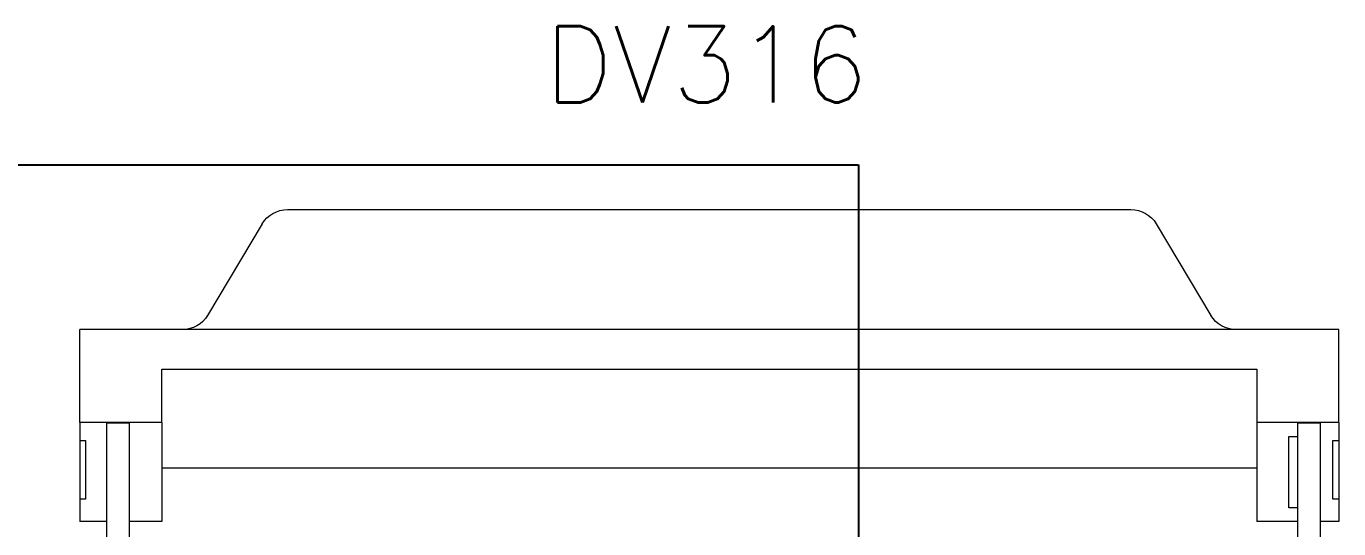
# Model space of a CAD drawing. Header units: inches. Extents: x 0 to 34.2, y 0 to 22.
# Drawn here: x 7.26 to 9.412, y 10.153 to 10.977 of the extents above; entities that cross this region are included whole.
import ezdxf
from ezdxf.enums import TextEntityAlignment as Align

# ---------------------------------------------------------------- set-up
doc = ezdxf.new("R2010")
doc.units = ezdxf.units.IN
doc.header["$MEASUREMENT"] = 0
for name, color, linetype in [('GRN_14AWG', 3, 'Continuous'), ('SYMS', 7, 'Continuous'), ('TAGS', 1, 'Continuous')]:
    doc.layers.add(name, color=color, linetype=linetype)
doc.styles.add('WD', font='romans.shx', dxfattribs={"height": 0.185})

# ---------------------------------------------------------------- blocks, each defined once
blk = doc.blocks.new('HDV1_PROG_PORT')
at = {"color": 7, "linetype": 'Continuous', "lineweight": 15}
for p, q in [((0.3762, 1.4265), (1.7588, 1.4265)), ((0.3346, 1.4033), (0.245, 1.2529)), ((1.8005, 1.4033), (1.89, 1.2529)), ((0.0354, 1.0775), (0.0354, 1.2297)), ((0.2034, 1.2297), (0.0354, 1.2297)), ((1.9317, 1.2297), (0.2034, 1.2297)), ((2.0997, 1.2297), (1.9317, 1.2297)), ((2.0997, 1.0775), (2.0997, 1.2297)), ((0.1698, 1.165), (1.9653, 1.165)), ((0.1698, 1.0775), (0.1698, 1.165)), ((1.9653, 1.165), (1.9653, 1.0775)), ((0.0354, 1.0775), (0.0354, 1.0477)), ((0.1698, 1.0775), (0.0354, 1.0775)), ((0.117, 1.0764), (0.08, 1.0764)), ((0.08, 0.8387), (0.08, 1.0764)), ((0.117, 0.7774), (0.117, 1.0764)), ((0.1698, 1.0775), (0.1698, 0.915)), ((1.9653, 1.0775), (1.9653, 0.915)), ((2.0997, 1.0775), (1.9653, 1.0775)), ((2.0695, 1.0764), (2.0325, 1.0764)), ((2.0325, 0.8387), (2.0325, 1.0764)), ((2.0695, 0.8387), (2.0695, 1.0764)), ((2.0997, 1.0775), (2.0997, 1.0477)), ((2.0181, 1.0547), (2.0325, 1.0547)), ((2.0181, 0.9375), (2.0181, 1.0547)), ((0.0354, 1.0477), (0.0354, 0.9516)), ((0.0354, 1.0477), (0.045, 1.0477)), ((0.045, 1.0477), (0.045, 0.9516)), ((2.0901, 1.0477), (2.0997, 1.0477)), ((2.0901, 0.9516), (2.0901, 1.0477)), ((2.0997, 1.0477), (2.0997, 0.9516)), ((1.9653, 1.0025), (0.1698, 1.0025)), ((0.0354, 0.9516), (0.0354, 0.915)), ((0.045, 0.9516), (0.0354, 0.9516)), ((2.0997, 0.9516), (2.0901, 0.9516)), ((2.0997, 0.9516), (2.0997, 0.915)), ((2.0325, 0.9375), (2.0181, 0.9375)), ((0.08, 0.915), (0.0354, 0.915)), ((0.1698, 0.915), (0.117, 0.915)), ((2.0325, 0.915), (1.9653, 0.915)), ((2.0997, 0.915), (2.0695, 0.915))]:
    blk.add_line(p, q, dxfattribs=at)
at = {"color": 7, "linetype": 'Continuous', "lineweight": 15, "extrusion": (0, 0, -1)}
for centre, start_param, end_param in [((0.3762, 1.3802), 0.521648, 1.570796), ((1.7588, 1.3802), 1.570796, 2.619945), ((0.2034, 1.276), 3.663241, 4.712389), ((1.9317, 1.276), 4.712389, 5.761537)]:
    blk.add_ellipse(centre, major_axis=(-0.048, 0), ratio=0.964628, start_param=start_param, end_param=end_param, dxfattribs=at)
at = {"style": 'WD', "width": 0.7}
for tag, p in [('INST', (1.0625, 2.2321)), ('LOC', (1.0625, 2.0625)), ('DESC1', (1.0625, 1.9062)), ('DESC2', (1.0625, 1.75)), ('DESC3', (1.0625, 1.6021)), ('XREF', (1.0625, -0.4375))]:
    blk.add_attdef(tag, text='', height=0.125, dxfattribs=at).set_placement(p, align=Align.CENTER)
at = {"style": 'WD'}
blk.add_attdef('TAG1', text='', height=0.125, dxfattribs=at).set_placement((1.0625, 1.4375), align=Align.CENTER)
at = {"style": 'WD', "width": 0.8}
for tag, p in [('TERM03', (1.375, 0.5625)), ('TERM01', (1.25, 0.3125)), ('TERM02', (1.5, 0.3125))]:
    blk.add_attdef(tag, text='', height=0.125, dxfattribs=at).set_placement(p, align=Align.MIDDLE_LEFT)
at = {"style": 'WD'}
for tag, p, height, flags in [('X0TERM03', (1.3125, 0.5625), 0.005, 1), ('X0TERM01', (1.1875, 0.3125), 0.005, 1), ('X0TERM02', (1.4375, 0.3125), 0.005, 1), ('FAMILY', (1.4547, -0.0977), 0.01, 9)]:
    blk.add_attdef(tag, p, '', height=height, dxfattribs=dict(at, flags=flags))
at = {"style": 'WD', "flags": 9}
for tag, p in [('CAT', (1.4797, -0.1418)), ('ASSYCODE', (1.48, -0.1786)), ('MFG', (1.4778, -0.1613))]:
    blk.add_attdef(tag, text='', height=0.01, dxfattribs=at).set_placement(p, align=Align.CENTER)

msp = doc.modelspace()

# ---------------------------------------------------------------- linework, layer by layer
at = {"layer": 'GRN_14AWG'}
for p, q in [((6.25, 10.75), (8.625, 10.75)), ((8.625, 10.75), (8.625, 9.8125))]:
    msp.add_line(p, q, dxfattribs=at)

# ---------------------------------------------------------------- block references
at = {"layer": 'SYMS'}
ref = msp.add_blockref('HDV1_PROG_PORT', (7.3125, 9.25), dxfattribs=at)
ref.add_attrib('TAG1', 'DV316', dxfattribs={"layer": 'TAGS', "height": 0.125, "style": 'WD'}).set_placement((8.375, 10.8521), align=Align.CENTER)

doc.saveas('drawing.dxf')
